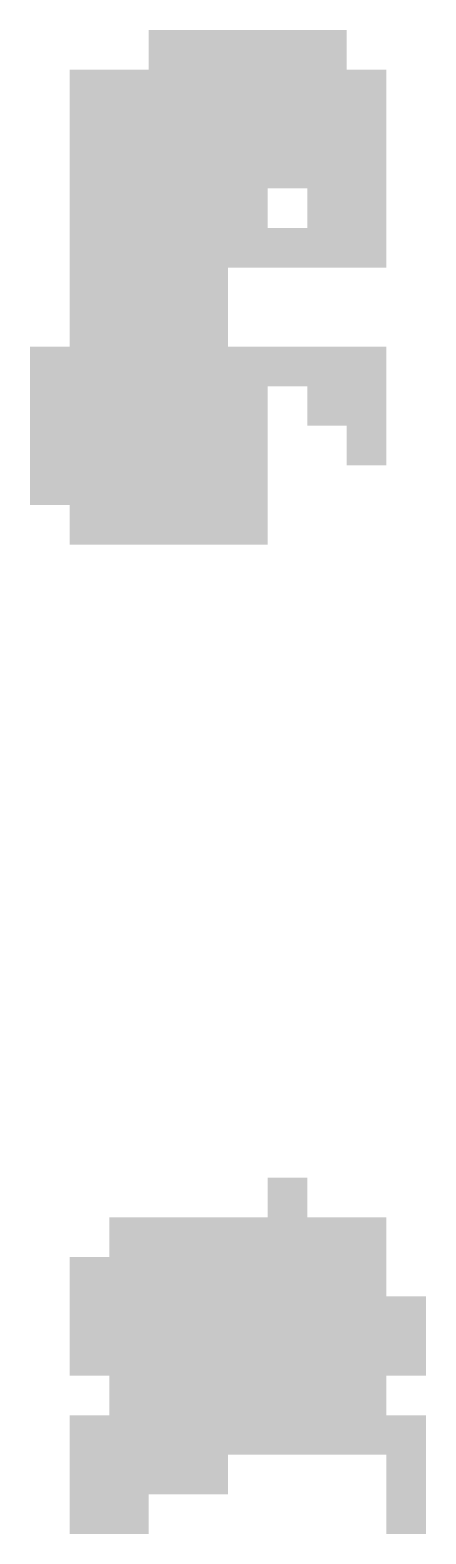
# Model space of a CAD drawing. Header units: metres. Extents: x -0.2 to 72.6, y -0.2 to 14.2.
# Drawn here: x 65.25 to 67.25, y -0.2 to 7.4 of the extents above; entities that cross this region are included whole.
import ezdxf

# ---------------------------------------------------------------- set-up
doc = ezdxf.new("R2010")
doc.units = ezdxf.units.M

msp = doc.modelspace()

# ---------------------------------------------------------------- hatches: boundary and pattern name
at = {"true_color": 0xff0000}
h = msp.add_hatch(color=7, dxfattribs=at)
h.dxf.hatch_style = 1
h.paths.add_polyline_path([(65.85, 7.2), (66.05, 7.2), (66.05, 7.4), (65.85, 7.4)])
h = msp.add_hatch(color=7, dxfattribs=at)
h.dxf.hatch_style = 1
h.paths.add_polyline_path([(66.05, 7.2), (66.25, 7.2), (66.25, 7.4), (66.05, 7.4)])
h = msp.add_hatch(color=7, dxfattribs=at)
h.dxf.hatch_style = 1
h.paths.add_polyline_path([(66.25, 7.2), (66.45, 7.2), (66.45, 7.4), (66.25, 7.4)])
h = msp.add_hatch(color=7, dxfattribs=at)
h.dxf.hatch_style = 1
h.paths.add_polyline_path([(66.45, 7.2), (66.65, 7.2), (66.65, 7.4), (66.45, 7.4)])
h = msp.add_hatch(color=7, dxfattribs=at)
h.dxf.hatch_style = 1
h.paths.add_polyline_path([(66.65, 7.2), (66.85, 7.2), (66.85, 7.4), (66.65, 7.4)])
h = msp.add_hatch(color=7, dxfattribs=at)
h.dxf.hatch_style = 1
h.paths.add_polyline_path([(65.45, 7), (65.65, 7), (65.65, 7.2), (65.45, 7.2)])
h = msp.add_hatch(color=7, dxfattribs=at)
h.dxf.hatch_style = 1
h.paths.add_polyline_path([(65.65, 7), (65.85, 7), (65.85, 7.2), (65.65, 7.2)])
h = msp.add_hatch(color=7, dxfattribs=at)
h.dxf.hatch_style = 1
h.paths.add_polyline_path([(65.85, 7), (66.05, 7), (66.05, 7.2), (65.85, 7.2)])
h = msp.add_hatch(color=7, dxfattribs=at)
h.dxf.hatch_style = 1
h.paths.add_polyline_path([(66.05, 7), (66.25, 7), (66.25, 7.2), (66.05, 7.2)])
h = msp.add_hatch(color=7, dxfattribs=at)
h.dxf.hatch_style = 1
h.paths.add_polyline_path([(66.25, 7), (66.45, 7), (66.45, 7.2), (66.25, 7.2)])
h = msp.add_hatch(color=7, dxfattribs=at)
h.dxf.hatch_style = 1
h.paths.add_polyline_path([(66.45, 7), (66.65, 7), (66.65, 7.2), (66.45, 7.2)])
h = msp.add_hatch(color=7, dxfattribs=at)
h.dxf.hatch_style = 1
h.paths.add_polyline_path([(66.65, 7), (66.85, 7), (66.85, 7.2), (66.65, 7.2)])
h = msp.add_hatch(color=7, dxfattribs=at)
h.dxf.hatch_style = 1
h.paths.add_polyline_path([(66.85, 7), (67.05, 7), (67.05, 7.2), (66.85, 7.2)])
h = msp.add_hatch(color=7, dxfattribs=at)
h.dxf.hatch_style = 1
h.paths.add_polyline_path([(65.45, 6.8), (65.65, 6.8), (65.65, 7), (65.45, 7)])
h = msp.add_hatch(color=7, dxfattribs=at)
h.dxf.hatch_style = 1
h.paths.add_polyline_path([(65.65, 6.8), (65.85, 6.8), (65.85, 7), (65.65, 7)])
h = msp.add_hatch(color=7, dxfattribs=at)
h.dxf.hatch_style = 1
h.paths.add_polyline_path([(65.85, 6.8), (66.05, 6.8), (66.05, 7), (65.85, 7)])
h = msp.add_hatch(color=7, dxfattribs=at)
h.dxf.hatch_style = 1
h.paths.add_polyline_path([(66.05, 6.8), (66.25, 6.8), (66.25, 7), (66.05, 7)])
h = msp.add_hatch(color=7, dxfattribs=at)
h.dxf.hatch_style = 1
h.paths.add_polyline_path([(66.25, 6.8), (66.45, 6.8), (66.45, 7), (66.25, 7)])
h = msp.add_hatch(color=7, dxfattribs=at)
h.dxf.hatch_style = 1
h.paths.add_polyline_path([(66.45, 6.8), (66.65, 6.8), (66.65, 7), (66.45, 7)])
h = msp.add_hatch(color=7, dxfattribs=at)
h.dxf.hatch_style = 1
h.paths.add_polyline_path([(66.65, 6.8), (66.85, 6.8), (66.85, 7), (66.65, 7)])
h = msp.add_hatch(color=7, dxfattribs=at)
h.dxf.hatch_style = 1
h.paths.add_polyline_path([(66.85, 6.8), (67.05, 6.8), (67.05, 7), (66.85, 7)])
h = msp.add_hatch(color=7, dxfattribs=at)
h.dxf.hatch_style = 1
h.paths.add_polyline_path([(65.45, 6.6), (65.65, 6.6), (65.65, 6.8), (65.45, 6.8)])
at = {"true_color": 0x00ff00}
h = msp.add_hatch(color=7, dxfattribs=at)
h.dxf.hatch_style = 1
h.paths.add_polyline_path([(65.65, 6.6), (65.85, 6.6), (65.85, 6.8), (65.65, 6.8)])
at = {"true_color": 0xffff00}
h = msp.add_hatch(color=7, dxfattribs=at)
h.dxf.hatch_style = 1
h.paths.add_polyline_path([(65.85, 6.6), (66.05, 6.6), (66.05, 6.8), (65.85, 6.8)])
at = {"true_color": 0x0000ff}
h = msp.add_hatch(color=7, dxfattribs=at)
h.dxf.hatch_style = 1
h.paths.add_polyline_path([(66.05, 6.6), (66.25, 6.6), (66.25, 6.8), (66.05, 6.8)])
at = {"true_color": 0xff0000}
h = msp.add_hatch(color=7, dxfattribs=at)
h.dxf.hatch_style = 1
h.paths.add_polyline_path([(66.25, 6.6), (66.45, 6.6), (66.45, 6.8), (66.25, 6.8)])
h = msp.add_hatch(color=7, dxfattribs=at)
h.dxf.hatch_style = 1
h.paths.add_polyline_path([(66.45, 6.6), (66.65, 6.6), (66.65, 6.8), (66.45, 6.8)])
h = msp.add_hatch(color=7, dxfattribs=at)
h.dxf.hatch_style = 1
h.paths.add_polyline_path([(66.65, 6.6), (66.85, 6.6), (66.85, 6.8), (66.65, 6.8)])
h = msp.add_hatch(color=7, dxfattribs=at)
h.dxf.hatch_style = 1
h.paths.add_polyline_path([(66.85, 6.6), (67.05, 6.6), (67.05, 6.8), (66.85, 6.8)])
h = msp.add_hatch(color=7, dxfattribs=at)
h.dxf.hatch_style = 1
h.paths.add_polyline_path([(65.45, 6.4), (65.65, 6.4), (65.65, 6.6), (65.45, 6.6)])
at = {"true_color": 0x00ff00}
h = msp.add_hatch(color=7, dxfattribs=at)
h.dxf.hatch_style = 1
h.paths.add_polyline_path([(65.65, 6.4), (65.85, 6.4), (65.85, 6.6), (65.65, 6.6)])
at = {"true_color": 0xffff00}
h = msp.add_hatch(color=7, dxfattribs=at)
h.dxf.hatch_style = 1
h.paths.add_polyline_path([(65.85, 6.4), (66.05, 6.4), (66.05, 6.6), (65.85, 6.6)])
h = msp.add_hatch(color=7, dxfattribs=at)
h.dxf.hatch_style = 1
h.paths.add_polyline_path([(66.05, 6.4), (66.25, 6.4), (66.25, 6.6), (66.05, 6.6)])
at = {"true_color": 0xff0000}
h = msp.add_hatch(color=7, dxfattribs=at)
h.dxf.hatch_style = 1
h.paths.add_polyline_path([(66.25, 6.4), (66.45, 6.4), (66.45, 6.6), (66.25, 6.6)])
h = msp.add_hatch(color=7, dxfattribs=at)
h.dxf.hatch_style = 1
h.paths.add_polyline_path([(66.65, 6.4), (66.85, 6.4), (66.85, 6.6), (66.65, 6.6)])
h = msp.add_hatch(color=7, dxfattribs=at)
h.dxf.hatch_style = 1
h.paths.add_polyline_path([(66.85, 6.4), (67.05, 6.4), (67.05, 6.6), (66.85, 6.6)])
h = msp.add_hatch(color=7, dxfattribs=at)
h.dxf.hatch_style = 1
h.paths.add_polyline_path([(65.45, 6.2), (65.65, 6.2), (65.65, 6.4), (65.45, 6.4)])
at = {"true_color": 0x00ff00}
h = msp.add_hatch(color=7, dxfattribs=at)
h.dxf.hatch_style = 1
h.paths.add_polyline_path([(65.65, 6.2), (65.85, 6.2), (65.85, 6.4), (65.65, 6.4)])
at = {"true_color": 0xffff00}
h = msp.add_hatch(color=7, dxfattribs=at)
h.dxf.hatch_style = 1
h.paths.add_polyline_path([(65.85, 6.2), (66.05, 6.2), (66.05, 6.4), (65.85, 6.4)])
h = msp.add_hatch(color=7, dxfattribs=at)
h.dxf.hatch_style = 1
h.paths.add_polyline_path([(66.05, 6.2), (66.25, 6.2), (66.25, 6.4), (66.05, 6.4)])
at = {"true_color": 0x00ff00}
h = msp.add_hatch(color=7, dxfattribs=at)
h.dxf.hatch_style = 1
h.paths.add_polyline_path([(66.25, 6.2), (66.45, 6.2), (66.45, 6.4), (66.25, 6.4)])
at = {"true_color": 0xff0000}
h = msp.add_hatch(color=7, dxfattribs=at)
h.dxf.hatch_style = 1
h.paths.add_polyline_path([(66.45, 6.2), (66.65, 6.2), (66.65, 6.4), (66.45, 6.4)])
h = msp.add_hatch(color=7, dxfattribs=at)
h.dxf.hatch_style = 1
h.paths.add_polyline_path([(66.65, 6.2), (66.85, 6.2), (66.85, 6.4), (66.65, 6.4)])
h = msp.add_hatch(color=7, dxfattribs=at)
h.dxf.hatch_style = 1
h.paths.add_polyline_path([(66.85, 6.2), (67.05, 6.2), (67.05, 6.4), (66.85, 6.4)])
h = msp.add_hatch(color=7, dxfattribs=at)
h.dxf.hatch_style = 1
h.paths.add_polyline_path([(65.45, 6), (65.65, 6), (65.65, 6.2), (65.45, 6.2)])
at = {"true_color": 0x00ff00}
h = msp.add_hatch(color=7, dxfattribs=at)
h.dxf.hatch_style = 1
h.paths.add_polyline_path([(65.65, 6), (65.85, 6), (65.85, 6.2), (65.65, 6.2)])
at = {"true_color": 0xffff00}
h = msp.add_hatch(color=7, dxfattribs=at)
h.dxf.hatch_style = 1
h.paths.add_polyline_path([(65.85, 6), (66.05, 6), (66.05, 6.2), (65.85, 6.2)])
at = {"true_color": 0x00ff00}
h = msp.add_hatch(color=7, dxfattribs=at)
h.dxf.hatch_style = 1
h.paths.add_polyline_path([(66.05, 6), (66.25, 6), (66.25, 6.2), (66.05, 6.2)])
at = {"true_color": 0xff0000}
h = msp.add_hatch(color=7, dxfattribs=at)
h.dxf.hatch_style = 1
h.paths.add_polyline_path([(65.45, 5.8), (65.65, 5.8), (65.65, 6), (65.45, 6)])
at = {"true_color": 0x00ff00}
h = msp.add_hatch(color=7, dxfattribs=at)
h.dxf.hatch_style = 1
h.paths.add_polyline_path([(65.65, 5.8), (65.85, 5.8), (65.85, 6), (65.65, 6)])
at = {"true_color": 0xffff00}
h = msp.add_hatch(color=7, dxfattribs=at)
h.dxf.hatch_style = 1
h.paths.add_polyline_path([(65.85, 5.8), (66.05, 5.8), (66.05, 6), (65.85, 6)])
at = {"true_color": 0x00ff00}
h = msp.add_hatch(color=7, dxfattribs=at)
h.dxf.hatch_style = 1
h.paths.add_polyline_path([(66.05, 5.8), (66.25, 5.8), (66.25, 6), (66.05, 6)])
at = {"true_color": 0xff0000}
h = msp.add_hatch(color=7, dxfattribs=at)
h.dxf.hatch_style = 1
h.paths.add_polyline_path([(65.25, 5.6), (65.45, 5.6), (65.45, 5.8), (65.25, 5.8)])
h = msp.add_hatch(color=7, dxfattribs=at)
h.dxf.hatch_style = 1
h.paths.add_polyline_path([(65.45, 5.6), (65.65, 5.6), (65.65, 5.8), (65.45, 5.8)])
at = {"true_color": 0x00ff00}
h = msp.add_hatch(color=7, dxfattribs=at)
h.dxf.hatch_style = 1
h.paths.add_polyline_path([(65.65, 5.6), (65.85, 5.6), (65.85, 5.8), (65.65, 5.8)])
at = {"true_color": 0xffff00}
h = msp.add_hatch(color=7, dxfattribs=at)
h.dxf.hatch_style = 1
h.paths.add_polyline_path([(65.85, 5.6), (66.05, 5.6), (66.05, 5.8), (65.85, 5.8)])
h = msp.add_hatch(color=7, dxfattribs=at)
h.dxf.hatch_style = 1
h.paths.add_polyline_path([(66.05, 5.6), (66.25, 5.6), (66.25, 5.8), (66.05, 5.8)])
at = {"true_color": 0xff0000}
h = msp.add_hatch(color=7, dxfattribs=at)
h.dxf.hatch_style = 1
h.paths.add_polyline_path([(66.25, 5.6), (66.45, 5.6), (66.45, 5.8), (66.25, 5.8)])
h = msp.add_hatch(color=7, dxfattribs=at)
h.dxf.hatch_style = 1
h.paths.add_polyline_path([(66.45, 5.6), (66.65, 5.6), (66.65, 5.8), (66.45, 5.8)])
h = msp.add_hatch(color=7, dxfattribs=at)
h.dxf.hatch_style = 1
h.paths.add_polyline_path([(66.65, 5.6), (66.85, 5.6), (66.85, 5.8), (66.65, 5.8)])
h = msp.add_hatch(color=7, dxfattribs=at)
h.dxf.hatch_style = 1
h.paths.add_polyline_path([(66.85, 5.6), (67.05, 5.6), (67.05, 5.8), (66.85, 5.8)])
h = msp.add_hatch(color=7, dxfattribs=at)
h.dxf.hatch_style = 1
h.paths.add_polyline_path([(65.25, 5.4), (65.45, 5.4), (65.45, 5.6), (65.25, 5.6)])
h = msp.add_hatch(color=7, dxfattribs=at)
h.dxf.hatch_style = 1
h.paths.add_polyline_path([(65.45, 5.4), (65.65, 5.4), (65.65, 5.6), (65.45, 5.6)])
at = {"true_color": 0x00ff00}
h = msp.add_hatch(color=7, dxfattribs=at)
h.dxf.hatch_style = 1
h.paths.add_polyline_path([(65.65, 5.4), (65.85, 5.4), (65.85, 5.6), (65.65, 5.6)])
at = {"true_color": 0xffff00}
h = msp.add_hatch(color=7, dxfattribs=at)
h.dxf.hatch_style = 1
h.paths.add_polyline_path([(65.85, 5.4), (66.05, 5.4), (66.05, 5.6), (65.85, 5.6)])
h = msp.add_hatch(color=7, dxfattribs=at)
h.dxf.hatch_style = 1
h.paths.add_polyline_path([(66.05, 5.4), (66.25, 5.4), (66.25, 5.6), (66.05, 5.6)])
at = {"true_color": 0xff0000}
h = msp.add_hatch(color=7, dxfattribs=at)
h.dxf.hatch_style = 1
h.paths.add_polyline_path([(66.25, 5.4), (66.45, 5.4), (66.45, 5.6), (66.25, 5.6)])
h = msp.add_hatch(color=7, dxfattribs=at)
h.dxf.hatch_style = 1
h.paths.add_polyline_path([(66.65, 5.4), (66.85, 5.4), (66.85, 5.6), (66.65, 5.6)])
h = msp.add_hatch(color=7, dxfattribs=at)
h.dxf.hatch_style = 1
h.paths.add_polyline_path([(66.85, 5.4), (67.05, 5.4), (67.05, 5.6), (66.85, 5.6)])
h = msp.add_hatch(color=7, dxfattribs=at)
h.dxf.hatch_style = 1
h.paths.add_polyline_path([(65.25, 5.2), (65.45, 5.2), (65.45, 5.4), (65.25, 5.4)])
h = msp.add_hatch(color=7, dxfattribs=at)
h.dxf.hatch_style = 1
h.paths.add_polyline_path([(65.45, 5.2), (65.65, 5.2), (65.65, 5.4), (65.45, 5.4)])
at = {"true_color": 0x00ff00}
h = msp.add_hatch(color=7, dxfattribs=at)
h.dxf.hatch_style = 1
h.paths.add_polyline_path([(65.65, 5.2), (65.85, 5.2), (65.85, 5.4), (65.65, 5.4)])
h = msp.add_hatch(color=7, dxfattribs=at)
h.dxf.hatch_style = 1
h.paths.add_polyline_path([(65.85, 5.2), (66.05, 5.2), (66.05, 5.4), (65.85, 5.4)])
h = msp.add_hatch(color=7, dxfattribs=at)
h.dxf.hatch_style = 1
h.paths.add_polyline_path([(66.05, 5.2), (66.25, 5.2), (66.25, 5.4), (66.05, 5.4)])
at = {"true_color": 0xff0000}
h = msp.add_hatch(color=7, dxfattribs=at)
h.dxf.hatch_style = 1
h.paths.add_polyline_path([(66.25, 5.2), (66.45, 5.2), (66.45, 5.4), (66.25, 5.4)])
h = msp.add_hatch(color=7, dxfattribs=at)
h.dxf.hatch_style = 1
h.paths.add_polyline_path([(66.85, 5.2), (67.05, 5.2), (67.05, 5.4), (66.85, 5.4)])
h = msp.add_hatch(color=7, dxfattribs=at)
h.dxf.hatch_style = 1
h.paths.add_polyline_path([(65.25, 5), (65.45, 5), (65.45, 5.2), (65.25, 5.2)])
h = msp.add_hatch(color=7, dxfattribs=at)
h.dxf.hatch_style = 1
h.paths.add_polyline_path([(65.45, 5), (65.65, 5), (65.65, 5.2), (65.45, 5.2)])
h = msp.add_hatch(color=7, dxfattribs=at)
h.dxf.hatch_style = 1
h.paths.add_polyline_path([(65.65, 5), (65.85, 5), (65.85, 5.2), (65.65, 5.2)])
h = msp.add_hatch(color=7, dxfattribs=at)
h.dxf.hatch_style = 1
h.paths.add_polyline_path([(65.85, 5), (66.05, 5), (66.05, 5.2), (65.85, 5.2)])
h = msp.add_hatch(color=7, dxfattribs=at)
h.dxf.hatch_style = 1
h.paths.add_polyline_path([(66.05, 5), (66.25, 5), (66.25, 5.2), (66.05, 5.2)])
h = msp.add_hatch(color=7, dxfattribs=at)
h.dxf.hatch_style = 1
h.paths.add_polyline_path([(66.25, 5), (66.45, 5), (66.45, 5.2), (66.25, 5.2)])
h = msp.add_hatch(color=7, dxfattribs=at)
h.dxf.hatch_style = 1
h.paths.add_polyline_path([(65.45, 4.8), (65.65, 4.8), (65.65, 5), (65.45, 5)])
h = msp.add_hatch(color=7, dxfattribs=at)
h.dxf.hatch_style = 1
h.paths.add_polyline_path([(65.65, 4.8), (65.85, 4.8), (65.85, 5), (65.65, 5)])
h = msp.add_hatch(color=7, dxfattribs=at)
h.dxf.hatch_style = 1
h.paths.add_polyline_path([(65.85, 4.8), (66.05, 4.8), (66.05, 5), (65.85, 5)])
h = msp.add_hatch(color=7, dxfattribs=at)
h.dxf.hatch_style = 1
h.paths.add_polyline_path([(66.05, 4.8), (66.25, 4.8), (66.25, 5), (66.05, 5)])
h = msp.add_hatch(color=7, dxfattribs=at)
h.dxf.hatch_style = 1
h.paths.add_polyline_path([(66.25, 4.8), (66.45, 4.8), (66.45, 5), (66.25, 5)])
h = msp.add_hatch(color=7, dxfattribs=at)
h.dxf.hatch_style = 1
h.paths.add_polyline_path([(66.45, 1.4), (66.65, 1.4), (66.65, 1.6), (66.45, 1.6)])
h = msp.add_hatch(color=7, dxfattribs=at)
h.dxf.hatch_style = 1
h.paths.add_polyline_path([(65.65, 1.2), (65.85, 1.2), (65.85, 1.4), (65.65, 1.4)])
h = msp.add_hatch(color=7, dxfattribs=at)
h.dxf.hatch_style = 1
h.paths.add_polyline_path([(65.85, 1.2), (66.05, 1.2), (66.05, 1.4), (65.85, 1.4)])
h = msp.add_hatch(color=7, dxfattribs=at)
h.dxf.hatch_style = 1
h.paths.add_polyline_path([(66.05, 1.2), (66.25, 1.2), (66.25, 1.4), (66.05, 1.4)])
h = msp.add_hatch(color=7, dxfattribs=at)
h.dxf.hatch_style = 1
h.paths.add_polyline_path([(66.25, 1.2), (66.45, 1.2), (66.45, 1.4), (66.25, 1.4)])
h = msp.add_hatch(color=7, dxfattribs=at)
h.dxf.hatch_style = 1
h.paths.add_polyline_path([(66.45, 1.2), (66.65, 1.2), (66.65, 1.4), (66.45, 1.4)])
h = msp.add_hatch(color=7, dxfattribs=at)
h.dxf.hatch_style = 1
h.paths.add_polyline_path([(66.65, 1.2), (66.85, 1.2), (66.85, 1.4), (66.65, 1.4)])
h = msp.add_hatch(color=7, dxfattribs=at)
h.dxf.hatch_style = 1
h.paths.add_polyline_path([(66.85, 1.2), (67.05, 1.2), (67.05, 1.4), (66.85, 1.4)])
h = msp.add_hatch(color=7, dxfattribs=at)
h.dxf.hatch_style = 1
h.paths.add_polyline_path([(65.45, 1), (65.65, 1), (65.65, 1.2), (65.45, 1.2)])
h = msp.add_hatch(color=7, dxfattribs=at)
h.dxf.hatch_style = 1
h.paths.add_polyline_path([(65.65, 1), (65.85, 1), (65.85, 1.2), (65.65, 1.2)])
h = msp.add_hatch(color=7, dxfattribs=at)
h.dxf.hatch_style = 1
h.paths.add_polyline_path([(65.85, 1), (66.05, 1), (66.05, 1.2), (65.85, 1.2)])
h = msp.add_hatch(color=7, dxfattribs=at)
h.dxf.hatch_style = 1
h.paths.add_polyline_path([(66.05, 1), (66.25, 1), (66.25, 1.2), (66.05, 1.2)])
h = msp.add_hatch(color=7, dxfattribs=at)
h.dxf.hatch_style = 1
h.paths.add_polyline_path([(66.25, 1), (66.45, 1), (66.45, 1.2), (66.25, 1.2)])
h = msp.add_hatch(color=7, dxfattribs=at)
h.dxf.hatch_style = 1
h.paths.add_polyline_path([(66.45, 1), (66.65, 1), (66.65, 1.2), (66.45, 1.2)])
h = msp.add_hatch(color=7, dxfattribs=at)
h.dxf.hatch_style = 1
h.paths.add_polyline_path([(66.65, 1), (66.85, 1), (66.85, 1.2), (66.65, 1.2)])
h = msp.add_hatch(color=7, dxfattribs=at)
h.dxf.hatch_style = 1
h.paths.add_polyline_path([(66.85, 1), (67.05, 1), (67.05, 1.2), (66.85, 1.2)])
h = msp.add_hatch(color=7, dxfattribs=at)
h.dxf.hatch_style = 1
h.paths.add_polyline_path([(65.45, 0.8), (65.65, 0.8), (65.65, 1), (65.45, 1)])
h = msp.add_hatch(color=7, dxfattribs=at)
h.dxf.hatch_style = 1
h.paths.add_polyline_path([(65.65, 0.8), (65.85, 0.8), (65.85, 1), (65.65, 1)])
at = {"true_color": 0x00ff00}
h = msp.add_hatch(color=7, dxfattribs=at)
h.dxf.hatch_style = 1
h.paths.add_polyline_path([(65.85, 0.8), (66.05, 0.8), (66.05, 1), (65.85, 1)])
h = msp.add_hatch(color=7, dxfattribs=at)
h.dxf.hatch_style = 1
h.paths.add_polyline_path([(66.05, 0.8), (66.25, 0.8), (66.25, 1), (66.05, 1)])
h = msp.add_hatch(color=7, dxfattribs=at)
h.dxf.hatch_style = 1
h.paths.add_polyline_path([(66.25, 0.8), (66.45, 0.8), (66.45, 1), (66.25, 1)])
at = {"true_color": 0xff0000}
h = msp.add_hatch(color=7, dxfattribs=at)
h.dxf.hatch_style = 1
h.paths.add_polyline_path([(66.45, 0.8), (66.65, 0.8), (66.65, 1), (66.45, 1)])
h = msp.add_hatch(color=7, dxfattribs=at)
h.dxf.hatch_style = 1
h.paths.add_polyline_path([(66.65, 0.8), (66.85, 0.8), (66.85, 1), (66.65, 1)])
h = msp.add_hatch(color=7, dxfattribs=at)
h.dxf.hatch_style = 1
h.paths.add_polyline_path([(66.85, 0.8), (67.05, 0.8), (67.05, 1), (66.85, 1)])
h = msp.add_hatch(color=7, dxfattribs=at)
h.dxf.hatch_style = 1
h.paths.add_polyline_path([(67.05, 0.8), (67.25, 0.8), (67.25, 1), (67.05, 1)])
h = msp.add_hatch(color=7, dxfattribs=at)
h.dxf.hatch_style = 1
h.paths.add_polyline_path([(65.45, 0.6), (65.65, 0.6), (65.65, 0.8), (65.45, 0.8)])
at = {"true_color": 0x00ff00}
h = msp.add_hatch(color=7, dxfattribs=at)
h.dxf.hatch_style = 1
h.paths.add_polyline_path([(65.65, 0.6), (65.85, 0.6), (65.85, 0.8), (65.65, 0.8)])
at = {"true_color": 0xffff00}
h = msp.add_hatch(color=7, dxfattribs=at)
h.dxf.hatch_style = 1
h.paths.add_polyline_path([(65.85, 0.6), (66.05, 0.6), (66.05, 0.8), (65.85, 0.8)])
h = msp.add_hatch(color=7, dxfattribs=at)
h.dxf.hatch_style = 1
h.paths.add_polyline_path([(66.05, 0.6), (66.25, 0.6), (66.25, 0.8), (66.05, 0.8)])
at = {"true_color": 0x00ff00}
h = msp.add_hatch(color=7, dxfattribs=at)
h.dxf.hatch_style = 1
h.paths.add_polyline_path([(66.25, 0.6), (66.45, 0.6), (66.45, 0.8), (66.25, 0.8)])
at = {"true_color": 0xff0000}
h = msp.add_hatch(color=7, dxfattribs=at)
h.dxf.hatch_style = 1
h.paths.add_polyline_path([(66.45, 0.6), (66.65, 0.6), (66.65, 0.8), (66.45, 0.8)])
at = {"true_color": 0x00ff00}
h = msp.add_hatch(color=7, dxfattribs=at)
h.dxf.hatch_style = 1
h.paths.add_polyline_path([(66.65, 0.6), (66.85, 0.6), (66.85, 0.8), (66.65, 0.8)])
at = {"true_color": 0xff0000}
h = msp.add_hatch(color=7, dxfattribs=at)
h.dxf.hatch_style = 1
h.paths.add_polyline_path([(66.85, 0.6), (67.05, 0.6), (67.05, 0.8), (66.85, 0.8)])
h = msp.add_hatch(color=7, dxfattribs=at)
h.dxf.hatch_style = 1
h.paths.add_polyline_path([(67.05, 0.6), (67.25, 0.6), (67.25, 0.8), (67.05, 0.8)])
at = {"true_color": 0x00ff00}
h = msp.add_hatch(color=7, dxfattribs=at)
h.dxf.hatch_style = 1
h.paths.add_polyline_path([(65.65, 0.4), (65.85, 0.4), (65.85, 0.6), (65.65, 0.6)])
at = {"true_color": 0xffff00}
h = msp.add_hatch(color=7, dxfattribs=at)
h.dxf.hatch_style = 1
h.paths.add_polyline_path([(65.85, 0.4), (66.05, 0.4), (66.05, 0.6), (65.85, 0.6)])
h = msp.add_hatch(color=7, dxfattribs=at)
h.dxf.hatch_style = 1
h.paths.add_polyline_path([(66.05, 0.4), (66.25, 0.4), (66.25, 0.6), (66.05, 0.6)])
at = {"true_color": 0x00ff00}
h = msp.add_hatch(color=7, dxfattribs=at)
h.dxf.hatch_style = 1
h.paths.add_polyline_path([(66.25, 0.4), (66.45, 0.4), (66.45, 0.6), (66.25, 0.6)])
at = {"true_color": 0xff0000}
h = msp.add_hatch(color=7, dxfattribs=at)
h.dxf.hatch_style = 1
h.paths.add_polyline_path([(66.45, 0.4), (66.65, 0.4), (66.65, 0.6), (66.45, 0.6)])
at = {"true_color": 0x00ff00}
h = msp.add_hatch(color=7, dxfattribs=at)
h.dxf.hatch_style = 1
h.paths.add_polyline_path([(66.65, 0.4), (66.85, 0.4), (66.85, 0.6), (66.65, 0.6)])
h = msp.add_hatch(color=7, dxfattribs=at)
h.dxf.hatch_style = 1
h.paths.add_polyline_path([(66.85, 0.4), (67.05, 0.4), (67.05, 0.6), (66.85, 0.6)])
at = {"true_color": 0xff0000}
h = msp.add_hatch(color=7, dxfattribs=at)
h.dxf.hatch_style = 1
h.paths.add_polyline_path([(65.45, 0.2), (65.65, 0.2), (65.65, 0.4), (65.45, 0.4)])
h = msp.add_hatch(color=7, dxfattribs=at)
h.dxf.hatch_style = 1
h.paths.add_polyline_path([(65.65, 0.2), (65.85, 0.2), (65.85, 0.4), (65.65, 0.4)])
at = {"true_color": 0xffff00}
h = msp.add_hatch(color=7, dxfattribs=at)
h.dxf.hatch_style = 1
h.paths.add_polyline_path([(65.85, 0.2), (66.05, 0.2), (66.05, 0.4), (65.85, 0.4)])
h = msp.add_hatch(color=7, dxfattribs=at)
h.dxf.hatch_style = 1
h.paths.add_polyline_path([(66.05, 0.2), (66.25, 0.2), (66.25, 0.4), (66.05, 0.4)])
at = {"true_color": 0x00ff00}
h = msp.add_hatch(color=7, dxfattribs=at)
h.dxf.hatch_style = 1
h.paths.add_polyline_path([(66.25, 0.2), (66.45, 0.2), (66.45, 0.4), (66.25, 0.4)])
h = msp.add_hatch(color=7, dxfattribs=at)
h.dxf.hatch_style = 1
h.paths.add_polyline_path([(66.45, 0.2), (66.65, 0.2), (66.65, 0.4), (66.45, 0.4)])
h = msp.add_hatch(color=7, dxfattribs=at)
h.dxf.hatch_style = 1
h.paths.add_polyline_path([(66.65, 0.2), (66.85, 0.2), (66.85, 0.4), (66.65, 0.4)])
at = {"true_color": 0xff0000}
h = msp.add_hatch(color=7, dxfattribs=at)
h.dxf.hatch_style = 1
h.paths.add_polyline_path([(66.85, 0.2), (67.05, 0.2), (67.05, 0.4), (66.85, 0.4)])
h = msp.add_hatch(color=7, dxfattribs=at)
h.dxf.hatch_style = 1
h.paths.add_polyline_path([(67.05, 0.2), (67.25, 0.2), (67.25, 0.4), (67.05, 0.4)])
h = msp.add_hatch(color=7, dxfattribs=at)
h.dxf.hatch_style = 1
h.paths.add_polyline_path([(65.45, 0), (65.65, 0), (65.65, 0.2), (65.45, 0.2)])
at = {"true_color": 0x00ff00}
h = msp.add_hatch(color=7, dxfattribs=at)
h.dxf.hatch_style = 1
h.paths.add_polyline_path([(65.65, 0), (65.85, 0), (65.85, 0.2), (65.65, 0.2)])
at = {"true_color": 0xff0000}
h = msp.add_hatch(color=7, dxfattribs=at)
h.dxf.hatch_style = 1
h.paths.add_polyline_path([(65.85, 0), (66.05, 0), (66.05, 0.2), (65.85, 0.2)])
h = msp.add_hatch(color=7, dxfattribs=at)
h.dxf.hatch_style = 1
h.paths.add_polyline_path([(66.05, 0), (66.25, 0), (66.25, 0.2), (66.05, 0.2)])
h = msp.add_hatch(color=7, dxfattribs=at)
h.dxf.hatch_style = 1
h.paths.add_polyline_path([(67.05, 0), (67.25, 0), (67.25, 0.2), (67.05, 0.2)])
h = msp.add_hatch(color=7, dxfattribs=at)
h.dxf.hatch_style = 1
h.paths.add_polyline_path([(65.45, -0.2), (65.65, -0.2), (65.65, 0), (65.45, 0)])
h = msp.add_hatch(color=7, dxfattribs=at)
h.dxf.hatch_style = 1
h.paths.add_polyline_path([(65.65, -0.2), (65.85, -0.2), (65.85, 0), (65.65, 0)])
h = msp.add_hatch(color=7, dxfattribs=at)
h.dxf.hatch_style = 1
h.paths.add_polyline_path([(67.05, -0.2), (67.25, -0.2), (67.25, 0), (67.05, 0)])

doc.saveas('drawing.dxf')
